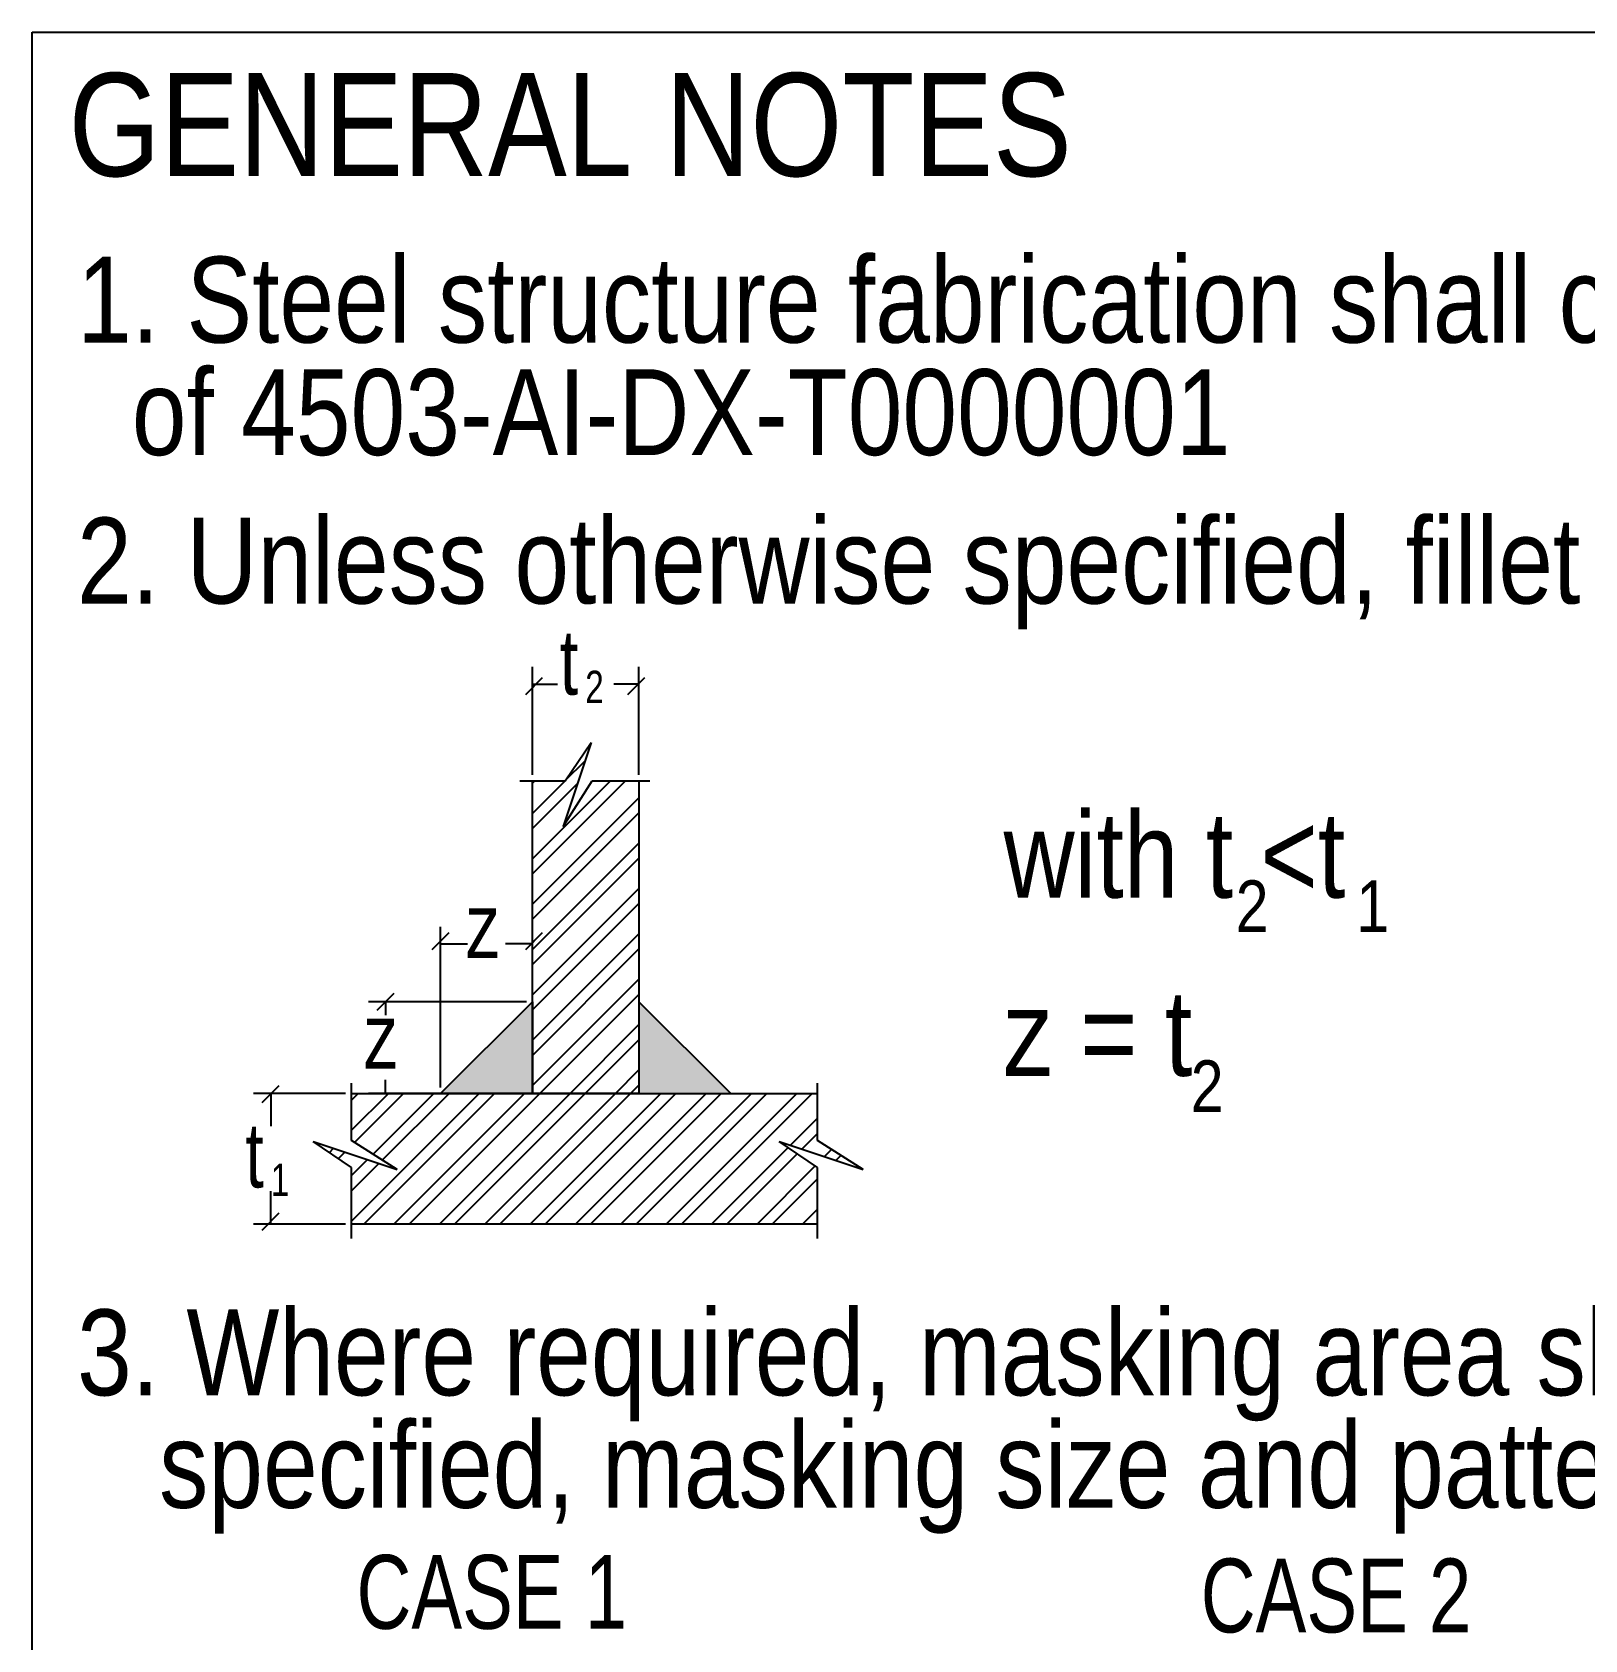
# Model space of a CAD drawing. Header units: millimetres. Extents: x -232 to 609, y -265 to 329.
# Drawn here: x 299.27 to 342.42, y -219.77 to -175.1 of the extents above; entities that cross this region are included whole.
import ezdxf

# ---------------------------------------------------------------- set-up
doc = ezdxf.new("R2010")
doc.units = ezdxf.units.MM
doc.styles.add('Arial Narrow', font='ARIALN.TTF', dxfattribs={"height": 0.2})

# ---------------------------------------------------------------- blocks, each defined once
blk = doc.blocks.new('0_TCM_4503_AIVD_AD_NOTE_BLOCK-43780186-28090')
at = {"linetype": 'Continuous'}
for points in [[(310.621, -204.588), (313.175, -204.588), (313.175, -202.039)], [(316.133, -204.588), (318.686, -204.588), (316.133, -202.039)]]:
    blk.add_hatch(color=7, dxfattribs=at).paths.add_polyline_path(points)
at = {"color": 4, "linetype": 'Continuous'}
for p, q in [((299.27, -175.101), (414.27, -175.101)), ((299.27, -260.101), (299.27, -175.101))]:
    blk.add_line(p, q, dxfattribs=at)
at = {"color": 7, "linetype": 'Continuous'}
for p, q in [((313.175, -195.734), (313.175, -192.738)), ((316.133, -195.734), (316.133, -192.738)), ((312.987, -193.508), (313.459, -193.035)), ((313.175, -193.214), (313.874, -193.214)), ((316.133, -193.214), (315.434, -193.214)), ((315.822, -193.508), (316.294, -193.035)), ((314.809, -194.835), (314.028, -197.167)), ((314.084, -195.899), (314.809, -194.835)), ((314.085, -195.898), (314.638, -195.345)), ((312.825, -195.899), (314.084, -195.899)), ((313.175, -196.808), (314.084, -195.899)), ((313.175, -198.068), (315.345, -195.899)), ((313.175, -195.967), (313.243, -195.899)), ((313.175, -198.488), (315.765, -195.899)), ((313.175, -204.588), (313.175, -195.899)), ((313.175, -197.228), (314.426, -195.977)), ((314.028, -197.167), (314.833, -195.899)), ((314.833, -195.899), (316.433, -195.899)), ((316.133, -195.899), (316.133, -204.588)), ((313.175, -199.329), (316.133, -196.372)), ((313.175, -199.749), (316.133, -196.792)), ((313.175, -200.589), (316.133, -197.633)), ((313.175, -201.01), (316.133, -198.053)), ((313.175, -201.85), (316.133, -198.893)), ((313.175, -202.27), (316.133, -199.313)), ((310.388, -200.591), (310.861, -200.119)), ((310.621, -204.422), (310.621, -199.957)), ((312.987, -200.591), (313.459, -200.119)), ((313.175, -201.874), (313.175, -199.957)), ((310.621, -200.433), (311.372, -200.433)), ((313.175, -200.433), (312.424, -200.433)), ((313.175, -203.111), (316.133, -200.154)), ((313.175, -203.531), (316.133, -200.574)), ((313.175, -204.371), (316.133, -201.414)), ((308.857, -202.275), (309.329, -201.803)), ((313.379, -204.588), (316.133, -201.835)), ((313.009, -202.039), (308.617, -202.039)), ((309.093, -202.039), (309.093, -202.414)), ((310.621, -204.588), (313.175, -202.039)), ((313.175, -202.039), (313.175, -204.588)), ((318.686, -204.588), (316.133, -202.039)), ((316.133, -202.039), (316.133, -204.588)), ((314.22, -204.588), (316.133, -202.675)), ((314.64, -204.588), (316.133, -203.095)), ((315.481, -204.588), (316.133, -203.936)), ((305.663, -204.841), (306.136, -204.369)), ((308.149, -205.898), (308.149, -204.299)), ((309.093, -204.588), (309.093, -204.212)), ((315.901, -204.588), (316.133, -204.356)), ((321.095, -205.898), (321.095, -204.299)), ((307.983, -204.588), (305.427, -204.588)), ((305.903, -204.588), (305.903, -205.502)), ((308.149, -205.612), (309.174, -204.588)), ((308.149, -208.134), (311.697, -204.588)), ((308.149, -204.772), (308.333, -204.588)), ((308.149, -204.588), (321.095, -204.588)), ((308.231, -205.951), (309.595, -204.588)), ((308.486, -208.217), (312.117, -204.588)), ((313.009, -204.588), (308.617, -204.588)), ((308.745, -206.277), (310.436, -204.588)), ((309.003, -206.44), (310.856, -204.588)), ((309.327, -208.217), (312.958, -204.588)), ((309.747, -208.217), (313.379, -204.588)), ((310.588, -208.217), (314.22, -204.588)), ((313.175, -204.588), (310.621, -204.588)), ((311.008, -208.217), (314.64, -204.588)), ((311.849, -208.217), (315.481, -204.588)), ((312.27, -208.217), (315.901, -204.588)), ((313.111, -208.217), (316.742, -204.588)), ((316.133, -204.588), (313.175, -204.588)), ((313.531, -208.217), (317.163, -204.588)), ((314.372, -208.217), (318.003, -204.588)), ((314.792, -208.217), (318.424, -204.588)), ((315.633, -208.217), (319.265, -204.588)), ((316.054, -208.217), (319.685, -204.588)), ((316.133, -204.588), (318.686, -204.588)), ((316.895, -208.217), (320.526, -204.588)), ((317.315, -208.217), (320.947, -204.588)), ((320.346, -206.028), (321.095, -205.279)), ((308.149, -206.647), (307.084, -205.923)), ((307.084, -205.923), (309.418, -206.703)), ((309.418, -206.703), (308.149, -205.898)), ((321.095, -206.647), (320.031, -205.923)), ((320.031, -205.923), (322.364, -206.703)), ((320.661, -206.134), (321.095, -205.699)), ((322.364, -206.703), (321.095, -205.898)), ((307.533, -206.228), (307.649, -206.112)), ((307.783, -206.398), (307.964, -206.217)), ((318.156, -208.217), (320.281, -206.093)), ((318.576, -208.217), (320.531, -206.263)), ((321.291, -206.344), (321.488, -206.147)), ((321.606, -206.45), (321.745, -206.311)), ((308.149, -206.873), (308.594, -206.428)), ((308.149, -207.293), (308.909, -206.533)), ((308.149, -208.619), (308.149, -206.647)), ((319.417, -208.217), (321.032, -206.604)), ((321.095, -208.619), (321.095, -206.647)), ((322.236, -206.66), (322.259, -206.637)), ((319.838, -208.217), (321.095, -206.96)), ((305.903, -208.217), (305.903, -207.302)), ((305.663, -208.383), (306.136, -207.91)), ((320.678, -208.217), (321.095, -207.8)), ((307.983, -208.217), (305.427, -208.217)), ((321.095, -208.217), (308.149, -208.217))]:
    blk.add_line(p, q, dxfattribs=at)
at = {"color": 7, "style": 'Arial Narrow'}
blk.add_text('GENERAL NOTES', height=2.86328, dxfattribs=at).set_placement((300.282, -179.101))
at = {"color": 7, "linetype": 'Continuous', "style": 'Arial Narrow'}
for s, height, p in [('1. Steel structure fabrication shall comply with the requirements of last issue', 2.38607, (300.52, -183.726)), ('  of 4503-AI-DX-T0000001', 2.38607, (300.52, -186.851)), ('2. Unless otherwise specified, fillet welds shall be as per following scheme:', 2.38607, (300.52, -190.976)), ('with t <t', 2.3861, (326.27, -199.151)), ('2', 1.432, (332.72, -200.101)), ('1', 1.432, (336.07, -200.101)), ('z = t', 2.3861, (326.27, -204.101)), ('2', 1.432, (331.47, -205.101)), ('3. Where required, masking area shall be provided on contact surface sides. Unless otherwise', 2.38607, (300.52, -212.976)), ('   specified, masking size and pattern according to below mask details for painting:', 2.38607, (300.52, -216.101))]:
    blk.add_text(s, height=height, dxfattribs=at).set_placement(p)
at = {"color": 7, "linetype": 'Continuous', "style": 'Arial Narrow', "width": 0.9}
for s, height, p in [('t', 1.803, (313.932, -193.508)), ('2', 0.901, (314.641, -193.744)), ('z', 1.803, (311.333, -200.827)), ('z', 1.803, (308.498, -203.896)), ('t', 1.803, (305.191, -207.202)), ('1', 0.901, (305.9, -207.438)), ('CASE 1', 2.051, (308.285, -219.463)), ('CASE 2', 2.051, (331.749, -219.563))]:
    blk.add_text(s, height=height, dxfattribs=at).set_placement(p)

msp = doc.modelspace()

# ---------------------------------------------------------------- block references
msp.add_blockref('0_TCM_4503_AIVD_AD_NOTE_BLOCK-43780186-28090', (0, 0))

doc.saveas('drawing.dxf')
